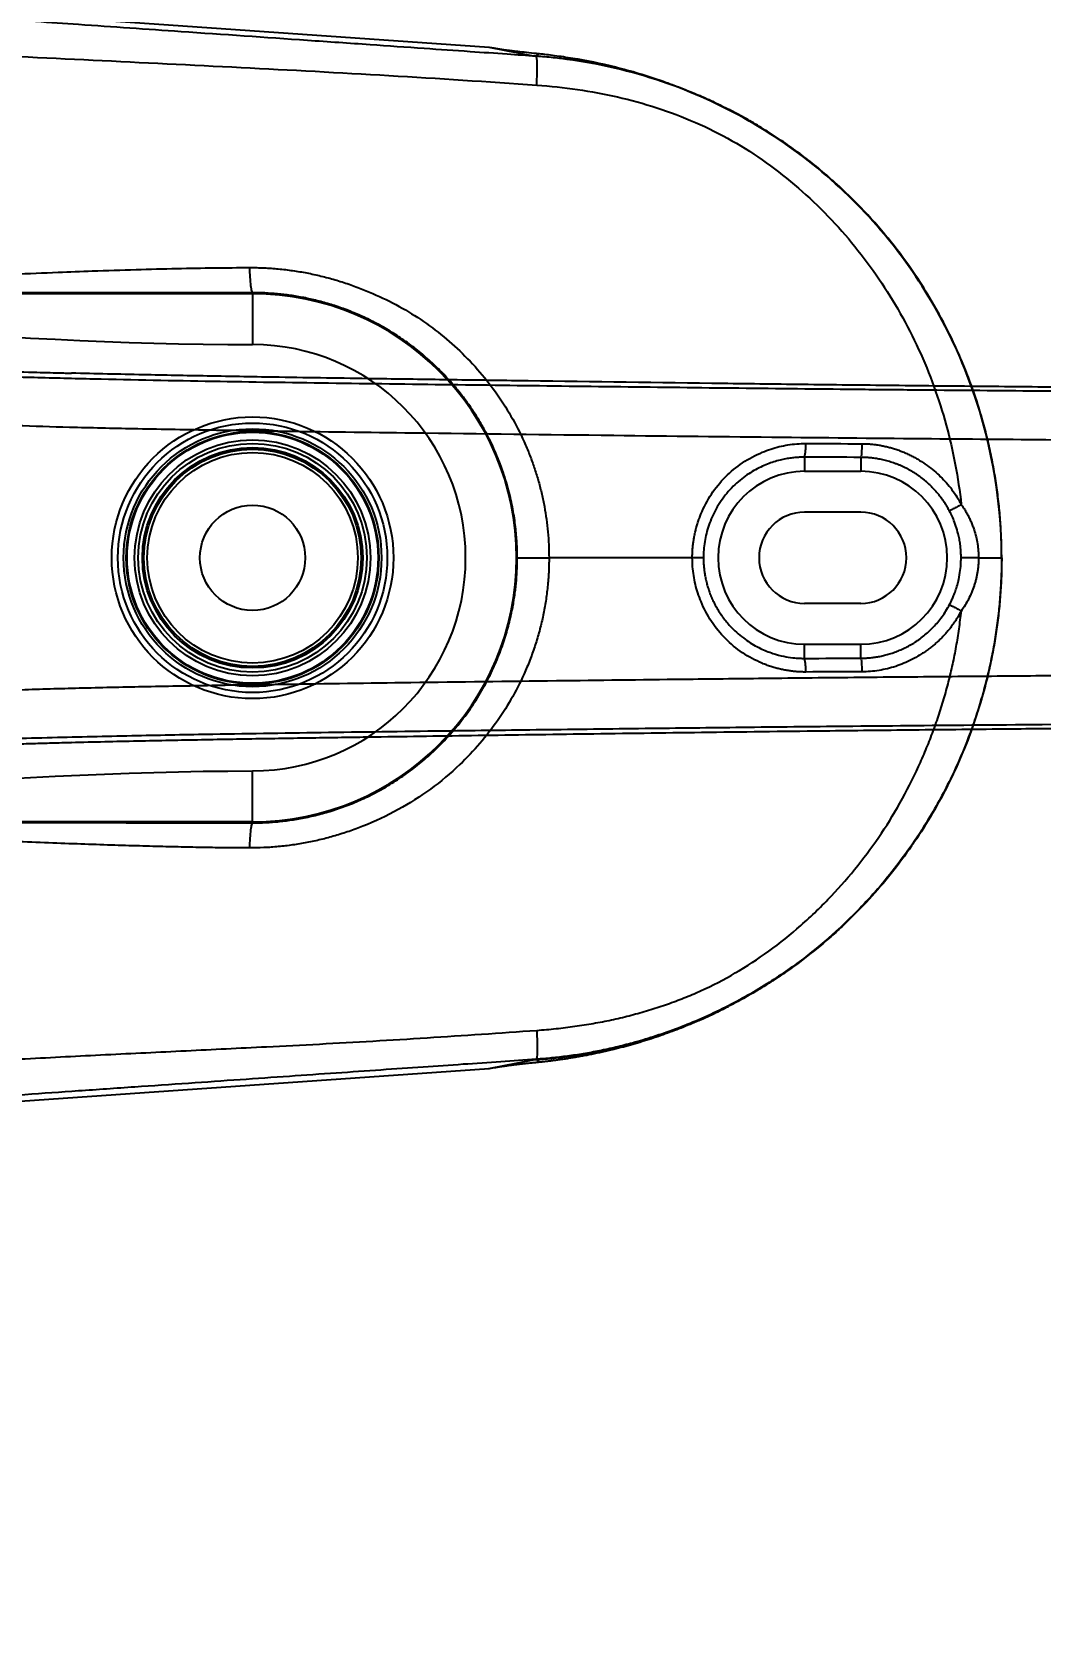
# Model space of a CAD drawing. Header units: millimetres. Extents: x 174875 to 182855, y -330615 to -324972.
# Drawn here: x 179431.4 to 179489.2, y -327064.9 to -326972.9 of the extents above; entities that cross this region are included whole.
import ezdxf

# ---------------------------------------------------------------- set-up
doc = ezdxf.new("R2010")
doc.units = ezdxf.units.MM
doc.header["$LTSCALE"] = 20
doc.linetypes.add('SLD-实线', pattern=[0])
doc.layers.get('0').update_dxf_attribs({"lineweight": 15})
doc.layers.add('Dim', color=4, linetype='Continuous', lineweight=9)
doc.layers.add('粗实线', color=7, linetype='SLD-实线', lineweight=25)
doc.styles.add('.标注TY', font='txt.shx', dxfattribs={"width": 0.7, "bigfont": 'gbcbig.shx'})
doc.dimstyles.new('.60号字体TY$0', dxfattribs={"dimtxt": 60, "dimasz": 30, "dimexe": 5, "dimexo": 0.5, "dimgap": 5, "dimtad": 1, "dimdsep": 46, "dimtxsty": '.标注TY', "dimblk": 'CLOSEDBLANK', "dimcen": 2.5, "dimclrd": 256, "dimclre": 256, "dimclrt": 256, "dimadec": 0, "dimazin": 0, "dimtfac": 1, "dimtmove": 0, "dimatfit": 3, "dimldrblk": 'CLOSEDBLANK', "dimfxl": 1, "dimlwd": -1, "dimlwe": -1, "dimarcsym": 0})

# ---------------------------------------------------------------- blocks, each defined once
blk = doc.blocks.new('20240306.112617')
at = {"layer": '粗实线', "flags": 128}
for points in [[(49.547, 25.248), (49.541, 25.23), (49.54, 25.229)], [(49.547, 4.105), (49.541, 4.123), (49.541, 4.124)]]:
    blk.add_lwpolyline(points, dxfattribs=at)
at = {"layer": '粗实线'}
for points, knots in [([(17.388, 27.321), (17.607, 27.272), (18.043, 27.176), (18.697, 27.043), (19.349, 26.92), (19.997, 26.806), (20.641, 26.7), (21.282, 26.602), (21.919, 26.512), (22.552, 26.428), (23.181, 26.351), (24.147, 26.24), (25.454, 26.108), (27.127, 25.966), (28.793, 25.844), (31.011, 25.694), (33.806, 25.529), (38.322, 25.306), (42.877, 25.139), (47.416, 25.01), (51.963, 24.896), (57.589, 24.786), (64.406, 24.685), (73.48, 24.571), (82.574, 24.457), (90.393, 24.371), (94.884, 24.326), (99.318, 24.285), (104.976, 24.239), (110.592, 24.181), (115.144, 24.114), (118.517, 24.05), (121.868, 23.972), (124.093, 23.904), (125.202, 23.87)], [0, 0, 0, 0, 0.006329, 0.012604, 0.018825, 0.024994, 0.03111, 0.037176, 0.043191, 0.049155, 0.055069, 0.060933, 0.076358, 0.091749, 0.107687, 0.122798, 0.153361, 0.184996, 0.24726, 0.278436, 0.30964, 0.372109, 0.432969, 0.497306, 0.622711, 0.685462, 0.715487, 0.748242, 0.809548, 0.874, 0.905777, 0.937369, 0.968776, 1, 1, 1, 1]), ([(33.917, 26.043), (34.051, 26.032), (34.318, 26.009), (34.726, 25.975), (35.139, 25.941), (35.686, 25.898), (36.411, 25.844), (37.314, 25.781), (38.266, 25.719), (39.547, 25.641), (41.179, 25.551), (43.185, 25.457), (45.245, 25.375), (46.917, 25.32), (48.116, 25.285), (48.726, 25.268), (49.183, 25.257), (49.426, 25.251), (49.547, 25.248)], [0, 0, 0, 0, 0.029711, 0.059412, 0.089102, 0.11878, 0.175826, 0.240528, 0.302849, 0.365653, 0.491296, 0.615061, 0.739648, 0.868107, 0.917686, 0.956188, 0.978097, 1, 1, 1, 1]), ([(16.301, 24.879), (16.516, 24.832), (16.985, 24.729), (17.75, 24.576), (18.634, 24.412), (19.639, 24.244), (20.764, 24.076), (22.011, 23.914), (23.645, 23.731), (25.485, 23.563), (27.706, 23.393), (29.683, 23.252), (31.969, 23.09), (34.587, 22.911), (38.096, 22.681), (41.294, 22.495), (44.136, 22.353), (46.583, 22.247), (49.638, 22.154), (53.298, 22.074), (57.275, 22.002), (62.627, 21.917), (70.395, 21.817), (80.031, 21.697), (89.911, 21.583), (98.462, 21.503), (105.942, 21.443), (112.366, 21.375), (117.739, 21.286), (122.068, 21.188), (124.605, 21.11), (125.7, 21.076)], [0, 0, 0, 0, 0.006113, 0.013319, 0.021617, 0.031004, 0.041477, 0.053034, 0.06567, 0.086761, 0.103794, 0.126693, 0.140952, 0.166286, 0.198118, 0.236418, 0.253027, 0.275115, 0.302671, 0.335682, 0.374131, 0.410368, 0.480786, 0.58522, 0.673506, 0.752043, 0.820865, 0.880047, 0.929627, 0.969609, 1, 1, 1, 1]), ([(124.501, 24.087), (123.967, 24.104), (122.764, 24.142), (120.76, 24.197), (118.152, 24.26), (115.343, 24.316), (111.447, 24.38), (106.996, 24.435), (101.6, 24.488), (96.372, 24.54), (91.209, 24.599), (84.13, 24.687), (77.384, 24.78), (70.919, 24.872), (67.302, 24.923), (64.159, 24.969), (61.68, 25.008), (59.405, 25.046), (56.81, 25.092), (53.516, 25.156), (50.92, 25.216), (49.547, 25.248)], [0, 0, 0, 0, 0.021585, 0.048564, 0.080943, 0.126878, 0.161953, 0.23815, 0.306343, 0.379342, 0.448434, 0.513614, 0.663043, 0.717877, 0.771073, 0.806891, 0.842704, 0.869434, 0.897153, 0.945589, 1, 1, 1, 1]), ([(125.7, 8.277), (125.001, 8.255), (123.588, 8.211), (121.443, 8.155), (119.25, 8.105), (117.01, 8.06), (114.722, 8.022), (112.386, 7.988), (110.002, 7.959), (107.57, 7.933), (105.09, 7.91), (102.562, 7.888), (99.984, 7.866), (97.358, 7.843), (94.681, 7.818), (91.954, 7.79), (88.583, 7.753), (83.709, 7.698), (76.98, 7.618), (69.365, 7.524), (62.775, 7.439), (57.651, 7.358), (53.736, 7.287), (50.1, 7.21), (46.788, 7.115), (43.805, 6.986), (40.537, 6.817), (36.901, 6.598), (32.814, 6.321), (29.563, 6.093), (27.128, 5.917), (25.494, 5.783), (23.884, 5.632), (22.328, 5.464), (20.775, 5.267), (19.426, 5.068), (18.245, 4.866), (17.268, 4.682), (16.623, 4.544), (16.301, 4.475)], [0, 0, 0, 0, 0.019393, 0.039217, 0.059471, 0.080157, 0.101272, 0.122819, 0.144795, 0.167201, 0.190039, 0.213312, 0.237024, 0.261178, 0.285773, 0.310809, 0.336285, 0.378511, 0.444721, 0.520603, 0.586302, 0.62382, 0.659536, 0.692333, 0.722199, 0.749129, 0.773113, 0.81074, 0.847845, 0.88438, 0.899623, 0.914647, 0.929331, 0.944019, 0.957733, 0.972468, 0.98169, 0.990868, 1, 1, 1, 1]), ([(125.202, 5.484), (124.48, 5.461), (123.032, 5.416), (120.851, 5.358), (118.658, 5.308), (116.45, 5.264), (114.23, 5.226), (111.996, 5.194), (107.778, 5.141), (101.884, 5.09), (94.733, 5.028), (88.466, 4.962), (82.652, 4.895), (76.975, 4.826), (70.811, 4.749), (64.406, 4.668), (58.409, 4.579), (53.228, 4.482), (48.681, 4.378), (44.796, 4.271), (41.672, 4.167), (39.406, 4.082), (36.781, 3.971), (33.806, 3.825), (30.85, 3.649), (28.305, 3.477), (26.088, 3.305), (24.159, 3.118), (22.546, 2.927), (21.276, 2.754), (19.991, 2.55), (18.69, 2.315), (17.824, 2.127), (17.388, 2.033)], [0, 0, 0, 0, 0.020329, 0.040773, 0.061333, 0.082009, 0.102801, 0.12371, 0.144734, 0.221172, 0.288964, 0.344939, 0.396233, 0.451006, 0.502695, 0.56703, 0.627891, 0.66779, 0.709395, 0.752739, 0.774455, 0.795211, 0.815008, 0.846641, 0.877205, 0.896768, 0.917372, 0.939069, 0.950843, 0.96282, 0.975002, 0.987393, 1, 1, 1, 1]), ([(49.547, 4.105), (50.183, 4.121), (51.445, 4.151), (53.323, 4.192), (55.171, 4.229), (56.99, 4.264), (58.779, 4.296), (60.539, 4.326), (62.269, 4.355), (63.97, 4.381), (65.642, 4.406), (68.721, 4.451), (73.328, 4.516), (79.584, 4.604), (86.18, 4.692), (92.392, 4.769), (98.265, 4.833), (102.538, 4.874), (105.996, 4.909), (108.664, 4.939), (111.868, 4.98), (115.605, 5.04), (119.876, 5.128), (122.9, 5.219), (124.501, 5.267)], [0, 0, 0, 0, 0.025196, 0.050001, 0.074419, 0.098451, 0.122098, 0.145363, 0.168246, 0.19075, 0.212875, 0.234622, 0.313053, 0.396184, 0.484079, 0.576782, 0.645194, 0.720052, 0.748695, 0.784553, 0.827622, 0.877894, 0.935357, 1, 1, 1, 1]), ([(33.917, 3.31), (34.051, 3.322), (34.319, 3.345), (34.727, 3.379), (35.141, 3.412), (35.704, 3.456), (36.427, 3.51), (37.327, 3.573), (38.259, 3.634), (39.539, 3.712), (41.176, 3.802), (43.19, 3.897), (44.901, 3.965), (46.293, 4.013), (47.359, 4.046), (48.446, 4.078), (49.178, 4.096), (49.547, 4.105)], [0, 0, 0, 0, 0.029855, 0.059649, 0.089397, 0.119111, 0.179259, 0.240222, 0.302228, 0.365179, 0.490883, 0.615324, 0.740761, 0.803886, 0.868074, 0.933416, 1, 1, 1, 1])]:
    blk.add_open_spline(points, degree=3, knots=knots, dxfattribs=at)
blk = doc.blocks.new('20250328.085552')
at = {"layer": '粗实线'}
for p, q in [((27.51, 68.2), (96.166, 63.401)), ((96.137, 63.403), (98.673, 62.914)), ((98.673, 62.914), (98.874, 62.9)), ((98.874, 62.9), (98.853, 62.881)), ((98.874, 62.9), (99.018, 63.034)), ((82.609, 49.339), (82.609, 49.279)), ((114.229, 39.921), (114.229, 39.113)), ((117.445, 39.911), (117.445, 39.113)), ((114.229, 39.113), (117.445, 39.113)), ((117.445, 36.773), (114.229, 36.773)), ((125.515, 34.16), (125.507, 34.16)), ((117.445, 31.547), (114.229, 31.547)), ((114.229, 28.399), (114.229, 29.207)), ((114.229, 29.207), (117.445, 29.207)), ((117.445, 28.409), (117.445, 29.207)), ((82.609, 18.981), (82.609, 19.041)), ((27.51, 0.12), (96.166, 4.919)), ((96.137, 4.917), (98.673, 5.406)), ((98.673, 5.406), (98.874, 5.42)), ((98.874, 5.42), (98.853, 5.439)), ((98.874, 5.42), (99.018, 5.286))]:
    blk.add_line(p, q, dxfattribs=at)
at = {"layer": '粗实线', "flags": 128}
blk.add_lwpolyline([(108.432, 34.16), (108.416, 34.16), (108.378, 34.16), (108.318, 34.16), (108.24, 34.16), (108.145, 34.16), (108.036, 34.16), (107.918, 34.16), (107.793, 34.16)], dxfattribs=at)
at = {"layer": '粗实线'}
for radius in [8.066, 7.716, 7.384, 7.231, 7.186, 6.756, 6.545, 6.312, 6.222, 6.029, 3.015]:
    blk.add_circle((82.609, 34.16), radius, dxfattribs=at)
for centre, radius, start, end in [((82.609, 34.16), 15.119, 270, 90), ((82.609, 34.16), 12.205, 270, 90), ((111.602, 40.509), 2.692, 347.38407, 4.09616), ((114.229, 34.16), 4.953, 90, 270), ((117.445, 34.16), 4.953, 270, 90), ((114.229, 34.16), 2.613, 90, 270), ((117.445, 34.16), 2.613, 270, 90), ((111.602, 27.811), 2.692, 355.90384, 12.61593)]:
    blk.add_arc(centre, radius, start, end, dxfattribs=at)
for points, knots in [([(98.853, 62.88), (98.302, 62.918), (97.039, 63.005), (94.902, 63.153), (92.282, 63.334), (89.178, 63.549), (84.535, 63.87), (78.968, 64.256), (72.96, 64.673), (66.632, 65.113), (60.54, 65.536), (55.353, 65.895), (52.112, 66.119), (49.462, 66.303), (47.545, 66.435), (46.416, 66.513)], [0, 0, 0, 0, 0.031551, 0.072321, 0.12231, 0.181519, 0.249949, 0.387977, 0.49992, 0.593568, 0.749936, 0.848343, 0.89029, 0.935366, 1, 1, 1, 1]), ([(64.993, 63.079), (70.645, 62.793), (76.298, 62.531), (87.598, 61.952), (93.245, 61.633), (98.887, 61.227)], [0, 0, 0, 0, 0.5, 0.5, 1, 1, 1, 1]), ([(96.196, 63.399), (96.345, 63.373), (96.493, 63.347), (96.717, 63.31), (96.792, 63.298), (96.906, 63.28), (96.944, 63.274), (97.031, 63.261), (97.079, 63.254), (97.337, 63.22), (97.604, 63.189), (98.241, 63.118), (98.613, 63.078), (99.018, 63.034)], [0, 0, 0, 0, 0.25, 0.25, 0.375, 0.375, 0.4375, 0.4375, 0.5, 0.5, 0.75, 0.75, 1, 1, 1, 1]), ([(125.507, 34.16), (125.504, 37.616), (124.86, 41.153), (122.384, 47.678), (120.519, 50.775), (116.953, 54.758), (115.619, 55.997), (112.731, 58.2), (111.19, 59.16), (107.91, 60.79), (106.158, 61.46), (102.581, 62.435), (100.738, 62.751), (98.853, 62.881)], [0, 0, 0, 0, 0.25, 0.25, 0.5, 0.5, 0.625, 0.625, 0.75, 0.75, 0.875, 0.875, 1, 1, 1, 1]), ([(98.887, 61.227), (98.906, 61.685), (98.915, 62.119), (98.902, 62.714), (98.881, 62.864), (98.853, 62.88)], [0, 0, 0, 0, 0.5, 0.5, 1, 1, 1, 1]), ([(98.874, 62.9), (99.033, 62.889), (99.351, 62.865), (99.829, 62.82), (100.306, 62.767), (100.782, 62.705), (101.258, 62.636), (101.734, 62.559), (102.209, 62.473), (102.683, 62.379), (103.156, 62.277), (103.627, 62.167), (104.215, 62.019), (104.92, 61.824), (105.742, 61.57), (106.567, 61.287), (107.395, 60.973), (108.224, 60.631), (108.771, 60.38), (109.046, 60.253)], [0, 0, 0, 0, 0.045234, 0.090508, 0.135827, 0.181195, 0.226616, 0.272093, 0.31763, 0.363232, 0.408901, 0.454642, 0.500459, 0.580594, 0.661955, 0.744558, 0.828423, 0.913564, 1, 1, 1, 1]), ([(99.018, 63.034), (99.154, 63.019), (99.294, 63.004), (99.589, 62.969), (99.744, 62.95), (100.228, 62.886), (100.578, 62.835), (101.695, 62.651), (102.527, 62.486), (104.273, 62.049), (105.188, 61.777), (106.355, 61.367), (106.59, 61.282), (107.068, 61.101), (107.311, 61.006), (108.046, 60.706), (108.546, 60.488), (109.046, 60.253)], [0, 0, 0, 0, 0.0625, 0.0625, 0.125, 0.125, 0.25, 0.25, 0.5, 0.5, 0.75, 0.75, 0.8125, 0.8125, 0.875, 0.875, 1, 1, 1, 1]), ([(98.887, 61.227), (100.45, 61.114), (101.986, 60.897), (104.259, 60.378), (105.014, 60.171), (106.509, 59.686), (107.248, 59.408), (108.689, 58.782), (109.39, 58.433), (110.744, 57.66), (111.399, 57.238), (113.298, 55.877), (114.484, 54.844), (116.104, 53.168), (116.616, 52.59), (117.589, 51.391), (118.972, 49.527), (120.113, 47.497), (121.402, 44.696), (121.928, 43.252), (122.743, 40.273), (123.032, 38.744), (123.198, 37.21)], [0, 0, 0, 0, 0.125, 0.125, 0.1875, 0.1875, 0.25, 0.25, 0.3125, 0.3125, 0.375, 0.375, 0.5, 0.5, 0.5625, 0.5625, 0.625, 0.75, 0.75, 0.875, 0.875, 1, 1, 1, 1]), ([(125.515, 34.16), (125.514, 34.329), (125.512, 34.669), (125.498, 35.18), (125.475, 35.695), (125.443, 36.212), (125.401, 36.732), (125.349, 37.255), (125.288, 37.781), (125.216, 38.308), (125.134, 38.838), (125.042, 39.37), (124.939, 39.903), (124.826, 40.437), (124.701, 40.973), (124.566, 41.51), (124.307, 42.461), (123.869, 43.839), (123.166, 45.638), (122.306, 47.462), (121.357, 49.151), (120.262, 50.833), (119.001, 52.509), (117.642, 54.043), (116.406, 55.259), (115.393, 56.163), (114.436, 56.943), (113.49, 57.65), (112.56, 58.288), (111.651, 58.861), (110.77, 59.375), (110.182, 59.683), (109.897, 59.833)], [0, 0, 0, 0, 0.015862, 0.031836, 0.047922, 0.064122, 0.080435, 0.096864, 0.11341, 0.130072, 0.146853, 0.163752, 0.180771, 0.197911, 0.215172, 0.232555, 0.250062, 0.308113, 0.369044, 0.432877, 0.499629, 0.553503, 0.624683, 0.700142, 0.749562, 0.790622, 0.829916, 0.867447, 0.903216, 0.937229, 0.969488, 1, 1, 1, 1]), ([(46.447, 49.863), (46.952, 49.864), (48.01, 49.868), (49.668, 49.883), (51.468, 49.907), (53.411, 49.938), (56.375, 49.995), (60.069, 50.081), (63.639, 50.195), (66.514, 50.311), (68.857, 50.406), (71.281, 50.505), (73.614, 50.593), (75.881, 50.668), (78.217, 50.728), (80.382, 50.768), (81.767, 50.775), (82.431, 50.779)], [0, 0, 0, 0, 0.042079, 0.088113, 0.138101, 0.192045, 0.249946, 0.385057, 0.49995, 0.547606, 0.624933, 0.695426, 0.749853, 0.819604, 0.884542, 0.944673, 1, 1, 1, 1]), ([(82.431, 50.779), (82.569, 50.778), (82.845, 50.777), (83.259, 50.763), (83.671, 50.739), (84.083, 50.706), (84.493, 50.662), (84.902, 50.609), (85.31, 50.546), (85.717, 50.473), (86.122, 50.39), (86.527, 50.297), (86.93, 50.195), (87.333, 50.082), (87.734, 49.96), (88.134, 49.827), (88.533, 49.685), (89.832, 49.187), (91.942, 48.126), (94.125, 46.412), (95.641, 44.816), (96.658, 43.509), (97.535, 42.109), (98.134, 40.897), (98.531, 39.927), (98.78, 39.229), (98.997, 38.524), (99.179, 37.812), (99.329, 37.094), (99.445, 36.369), (99.528, 35.638), (99.58, 34.901), (99.586, 34.408), (99.589, 34.16)], [0, 0, 0, 0, 0.015671, 0.031298, 0.046891, 0.062459, 0.078013, 0.093563, 0.109117, 0.124686, 0.14028, 0.155908, 0.17158, 0.187306, 0.203095, 0.218957, 0.234902, 0.250938, 0.376149, 0.499967, 0.562965, 0.625197, 0.687279, 0.749827, 0.777979, 0.805912, 0.833681, 0.861343, 0.888952, 0.916566, 0.944242, 0.972035, 1, 1, 1, 1]), ([(82.431, 50.779), (82.437, 50.589), (82.445, 50.398), (82.468, 50.044), (82.482, 49.882), (82.515, 49.616), (82.533, 49.513), (82.571, 49.376), (82.591, 49.342), (82.609, 49.339)], [0, 0, 0, 0, 0.25, 0.25, 0.5, 0.5, 0.75, 0.75, 1, 1, 1, 1]), ([(82.609, 49.339), (82.234, 49.338), (81.466, 49.337), (80.286, 49.335), (79.052, 49.334), (77.763, 49.332), (76.42, 49.331), (75.022, 49.329), (73.069, 49.327), (70.577, 49.325), (67.565, 49.322), (65.205, 49.321), (63.439, 49.319), (62.208, 49.318), (60.794, 49.317), (59.199, 49.315), (57.422, 49.313), (55.302, 49.311), (52.981, 49.308), (50.604, 49.305), (48.475, 49.302), (47.139, 49.3), (46.512, 49.299)], [0, 0, 0, 0, 0.031229, 0.063952, 0.098171, 0.133888, 0.171103, 0.209817, 0.250031, 0.33337, 0.416749, 0.500169, 0.529238, 0.563344, 0.602487, 0.646668, 0.695888, 0.750146, 0.822913, 0.88881, 0.947839, 1, 1, 1, 1]), ([(97.772, 34.16), (97.771, 34.284), (97.77, 34.543), (97.754, 34.944), (97.726, 35.372), (97.683, 35.828), (97.623, 36.31), (97.542, 36.818), (97.438, 37.35), (97.309, 37.905), (97.151, 38.483), (96.961, 39.08), (96.736, 39.696), (96.473, 40.327), (96.17, 40.97), (95.824, 41.624), (95.43, 42.284), (94.988, 42.946), (94.494, 43.607), (93.946, 44.26), (93.322, 44.924), (92.627, 45.577), (91.872, 46.199), (91.097, 46.758), (90.309, 47.255), (89.511, 47.692), (88.71, 48.072), (87.909, 48.396), (87.113, 48.667), (86.325, 48.888), (85.549, 49.062), (84.788, 49.191), (84.044, 49.279), (83.319, 49.331), (82.843, 49.336), (82.609, 49.339)], [0, 0, 0, 0, 0.015623, 0.032427, 0.050415, 0.069587, 0.089945, 0.11149, 0.134222, 0.158142, 0.183252, 0.209551, 0.23704, 0.26572, 0.295591, 0.326655, 0.35891, 0.392359, 0.427001, 0.462837, 0.499867, 0.541896, 0.582936, 0.62299, 0.662064, 0.70016, 0.737284, 0.77344, 0.808635, 0.842874, 0.876164, 0.908513, 0.939929, 0.970422, 1, 1, 1, 1]), ([(82.609, 49.279), (82.609, 49.273), (82.609, 49.192), (82.609, 48.894), (82.609, 48.677), (82.609, 48.139), (82.609, 47.818), (82.609, 47.12), (82.609, 46.743), (82.609, 46.365)], [0, 0, 0, 0, 0.25, 0.25, 0.5, 0.5, 0.75, 0.75, 1, 1, 1, 1]), ([(107.794, 34.16), (107.795, 34.246), (107.796, 34.417), (107.812, 34.673), (107.837, 34.927), (107.872, 35.18), (107.917, 35.431), (107.971, 35.681), (108.036, 35.929), (108.111, 36.176), (108.196, 36.421), (108.414, 36.983), (108.853, 37.823), (109.663, 38.819), (110.65, 39.637), (111.56, 40.121), (112.282, 40.39), (112.775, 40.531), (113.274, 40.631), (113.779, 40.692), (114.118, 40.699), (114.288, 40.702)], [0, 0, 0, 0, 0.0250106, 0.0499173, 0.0747596, 0.0995769, 0.1244091, 0.1492956, 0.174276, 0.1993889, 0.2246727, 0.2501647, 0.3757643, 0.5002445, 0.6247773, 0.7502638, 0.801031, 0.8510728, 0.9007009, 0.9502357, 1, 1, 1, 1]), ([(117.5, 40.691), (117.501, 40.521), (117.496, 40.31), (117.475, 40), (117.459, 39.919), (117.445, 39.911)], [0, 0, 0, 0, 0.5, 0.5, 1, 1, 1, 1]), ([(117.501, 40.692), (117.584, 40.691), (117.75, 40.689), (117.998, 40.673), (118.244, 40.648), (118.488, 40.614), (118.73, 40.569), (118.97, 40.515), (119.208, 40.452), (119.444, 40.378), (119.678, 40.295), (119.91, 40.203), (120.14, 40.1), (120.368, 39.988), (120.594, 39.867), (120.891, 39.693), (121.248, 39.457), (121.649, 39.146), (122.021, 38.81), (122.362, 38.448), (122.673, 38.061), (122.956, 37.649), (123.117, 37.357), (123.198, 37.21)], [0, 0, 0, 0, 0.035732, 0.071225, 0.106533, 0.141714, 0.176823, 0.211919, 0.247059, 0.282301, 0.3177, 0.353313, 0.389196, 0.425402, 0.461984, 0.498993, 0.572551, 0.644729, 0.715944, 0.786634, 0.857244, 0.92822, 1, 1, 1, 1]), ([(114.229, 39.921), (114.152, 39.921), (113.988, 39.919), (113.73, 39.903), (113.446, 39.874), (113.139, 39.825), (112.809, 39.753), (112.458, 39.655), (112.089, 39.525), (111.707, 39.359), (111.314, 39.152), (110.916, 38.902), (110.519, 38.602), (110.129, 38.251), (109.764, 37.853), (109.436, 37.421), (109.157, 36.97), (108.925, 36.506), (108.739, 36.034), (108.598, 35.56), (108.502, 35.088), (108.443, 34.622), (108.436, 34.312), (108.432, 34.16)], [0, 0, 0, 0, 0.025554, 0.054025, 0.085416, 0.119729, 0.156967, 0.197134, 0.240233, 0.286268, 0.33524, 0.387156, 0.442017, 0.499829, 0.560996, 0.620748, 0.679089, 0.736028, 0.791572, 0.84573, 0.898513, 0.949932, 1, 1, 1, 1]), ([(122.531, 36.834), (122.495, 36.9), (122.423, 37.032), (122.307, 37.224), (122.186, 37.408), (122.059, 37.586), (121.927, 37.756), (121.791, 37.92), (121.651, 38.076), (121.507, 38.225), (121.36, 38.366), (121.211, 38.501), (121.059, 38.628), (120.905, 38.748), (120.749, 38.862), (120.592, 38.968), (120.434, 39.068), (120.275, 39.162), (120.116, 39.249), (119.957, 39.329), (119.798, 39.404), (119.639, 39.472), (119.481, 39.535), (119.324, 39.592), (119.168, 39.644), (119.014, 39.69), (118.861, 39.731), (118.709, 39.768), (118.56, 39.8), (118.412, 39.827), (118.267, 39.851), (118.124, 39.87), (117.983, 39.885), (117.845, 39.897), (117.709, 39.905), (117.576, 39.91), (117.489, 39.911), (117.445, 39.911)], [0, 0, 0, 0, 0.036287, 0.072119, 0.107493, 0.142412, 0.176876, 0.210883, 0.244436, 0.277533, 0.310175, 0.342363, 0.374096, 0.405375, 0.4362, 0.466571, 0.496489, 0.525953, 0.554964, 0.583522, 0.611628, 0.639281, 0.666482, 0.693232, 0.71953, 0.745376, 0.770772, 0.795717, 0.820212, 0.844256, 0.867851, 0.890997, 0.913694, 0.935942, 0.957742, 0.979095, 1, 1, 1, 1]), ([(123.202, 37.203), (123.127, 37.164), (123.045, 37.12), (122.882, 37.034), (122.803, 36.991), (122.67, 36.919), (122.616, 36.89), (122.547, 36.852), (122.53, 36.842), (122.528, 36.839)], [0, 0, 0, 0, 0.25, 0.25, 0.5, 0.5, 0.75, 0.75, 1, 1, 1, 1]), ([(123.187, 34.163), (123.186, 34.238), (123.185, 34.398), (123.169, 34.65), (123.139, 34.926), (123.092, 35.226), (123.015, 35.58), (122.921, 35.908), (122.803, 36.242), (122.684, 36.53), (122.58, 36.737), (122.531, 36.833)], [0, 0, 0, 0, 0.0817206, 0.1725577, 0.2725254, 0.3816354, 0.4998976, 0.6638475, 0.7498293, 0.8832422, 1, 1, 1, 1]), ([(123.198, 37.21), (123.242, 37.148), (123.328, 37.024), (123.448, 36.831), (123.562, 36.632), (123.668, 36.425), (123.765, 36.213), (123.853, 35.993), (123.952, 35.713), (124.051, 35.372), (124.132, 34.97), (124.183, 34.566), (124.189, 34.297), (124.192, 34.163)], [0, 0, 0, 0, 0.069097, 0.138909, 0.209417, 0.280623, 0.352542, 0.425203, 0.498646, 0.626483, 0.752362, 0.876703, 1, 1, 1, 1]), ([(99.589, 34.16), (99.588, 34.021), (99.586, 33.742), (99.57, 33.326), (99.544, 32.912), (99.507, 32.499), (99.46, 32.088), (99.402, 31.68), (99.333, 31.273), (99.255, 30.868), (99.165, 30.466), (99.065, 30.065), (98.955, 29.667), (98.834, 29.27), (98.703, 28.876), (98.561, 28.483), (98.408, 28.093), (98.086, 27.326), (97.536, 26.212), (96.66, 24.812), (95.642, 23.505), (94.376, 22.173), (92.827, 20.872), (90.961, 19.689), (89.364, 18.943), (88.138, 18.489), (87.336, 18.233), (86.53, 18.018), (85.719, 17.842), (84.904, 17.706), (84.084, 17.61), (83.259, 17.551), (82.707, 17.544), (82.431, 17.541)], [0, 0, 0, 0, 0.015741, 0.031421, 0.047051, 0.062639, 0.078196, 0.093732, 0.109257, 0.124781, 0.140313, 0.155865, 0.171446, 0.187066, 0.202734, 0.218462, 0.234258, 0.250131, 0.312591, 0.374635, 0.436879, 0.499937, 0.582542, 0.665121, 0.749133, 0.781084, 0.812712, 0.844092, 0.875301, 0.906418, 0.937522, 0.96869, 1, 1, 1, 1]), ([(82.609, 18.981), (82.734, 18.982), (82.987, 18.983), (83.369, 18.997), (83.757, 19.021), (84.151, 19.056), (84.551, 19.101), (84.956, 19.159), (85.366, 19.228), (85.78, 19.31), (86.198, 19.406), (86.62, 19.514), (87.045, 19.637), (87.472, 19.775), (87.902, 19.927), (88.332, 20.095), (88.764, 20.278), (89.195, 20.478), (89.626, 20.694), (90.056, 20.927), (90.483, 21.177), (90.908, 21.445), (91.328, 21.73), (91.745, 22.034), (92.156, 22.355), (92.56, 22.695), (92.958, 23.053), (93.546, 23.623), (94.272, 24.422), (95.066, 25.467), (95.731, 26.515), (96.278, 27.55), (96.718, 28.557), (97.062, 29.526), (97.323, 30.448), (97.512, 31.314), (97.642, 32.119), (97.722, 32.86), (97.765, 33.533), (97.77, 33.959), (97.772, 34.16)], [0, 0, 0, 0, 0.015813, 0.031889, 0.048231, 0.06484, 0.081718, 0.098866, 0.116285, 0.133976, 0.151942, 0.170182, 0.188699, 0.207493, 0.226565, 0.245916, 0.265547, 0.28546, 0.305653, 0.32613, 0.346889, 0.367933, 0.389261, 0.410874, 0.432773, 0.454959, 0.477431, 0.500191, 0.558273, 0.61336, 0.665455, 0.71456, 0.760675, 0.803804, 0.843949, 0.88111, 0.915293, 0.946499, 0.974733, 1, 1, 1, 1]), ([(97.772, 34.16), (97.776, 34.16), (97.819, 34.16), (97.997, 34.16), (98.133, 34.16), (98.479, 34.16), (98.689, 34.16), (99.134, 34.16), (99.367, 34.16), (99.589, 34.16)], [0, 0, 0, 0, 0.25, 0.25, 0.5, 0.5, 0.75, 0.75, 1, 1, 1, 1]), ([(125.507, 34.16), (125.506, 33.984), (125.504, 33.632), (125.488, 33.103), (125.463, 32.571), (125.429, 32.037), (125.384, 31.501), (125.329, 30.963), (125.263, 30.423), (125.187, 29.882), (125.1, 29.34), (125.003, 28.797), (124.895, 28.253), (124.775, 27.709), (124.645, 27.164), (124.503, 26.619), (124.35, 26.074), (124.186, 25.53), (124.01, 24.987), (123.822, 24.444), (123.406, 23.314), (122.635, 21.517), (121.493, 19.408), (120.009, 17.134), (118.278, 14.952), (116.201, 12.863), (114.154, 11.16), (112, 9.664), (109.967, 8.523), (108.199, 7.703), (106.868, 7.167), (105.6, 6.727), (104.458, 6.389), (103.427, 6.127), (102.488, 5.922), (101.56, 5.752), (100.645, 5.616), (99.744, 5.509), (99.148, 5.462), (98.853, 5.439)], [0, 0, 0, 0, 0.01213, 0.024326, 0.036587, 0.048913, 0.061306, 0.073766, 0.086293, 0.098888, 0.111551, 0.124283, 0.137085, 0.149956, 0.162897, 0.175908, 0.188991, 0.202145, 0.21537, 0.228668, 0.242038, 0.299158, 0.364743, 0.409341, 0.489185, 0.559384, 0.615433, 0.675284, 0.742279, 0.777745, 0.810993, 0.842031, 0.870871, 0.893475, 0.915635, 0.937359, 0.958655, 0.979532, 1, 1, 1, 1]), ([(114.288, 27.618), (114.203, 27.618), (114.033, 27.62), (113.78, 27.635), (113.527, 27.659), (113.276, 27.694), (113.027, 27.739), (112.778, 27.794), (112.531, 27.86), (112.286, 27.936), (112.041, 28.021), (111.483, 28.242), (110.65, 28.685), (109.664, 29.501), (108.854, 30.496), (108.376, 31.412), (108.108, 32.139), (107.967, 32.636), (107.867, 33.139), (107.805, 33.648), (107.797, 33.989), (107.794, 34.16)], [0, 0, 0, 0, 0.024878, 0.049675, 0.07443, 0.099184, 0.123977, 0.148851, 0.173845, 0.198997, 0.224348, 0.249934, 0.375456, 0.499786, 0.623948, 0.749612, 0.800491, 0.850658, 0.90042, 0.950094, 1, 1, 1, 1]), ([(108.432, 34.16), (108.433, 34.08), (108.435, 33.918), (108.452, 33.672), (108.478, 33.422), (108.517, 33.167), (108.569, 32.908), (108.633, 32.646), (108.712, 32.382), (108.806, 32.116), (108.915, 31.85), (109.039, 31.584), (109.18, 31.32), (109.338, 31.058), (109.513, 30.8), (109.705, 30.548), (109.914, 30.302), (110.299, 29.9), (110.877, 29.421), (111.653, 28.971), (112.369, 28.683), (112.995, 28.517), (113.512, 28.435), (113.911, 28.402), (114.137, 28.4), (114.229, 28.399)], [0, 0, 0, 0, 0.026291, 0.053236, 0.08084, 0.109103, 0.138029, 0.167618, 0.197874, 0.228797, 0.260388, 0.29265, 0.325582, 0.359186, 0.393462, 0.428412, 0.464035, 0.500332, 0.61271, 0.711392, 0.796398, 0.867748, 0.925456, 0.969536, 1, 1, 1, 1]), ([(125.515, 34.16), (125.514, 33.983), (125.512, 33.628), (125.496, 33.097), (125.472, 32.567), (125.438, 32.038), (125.394, 31.51), (125.341, 30.983), (125.277, 30.456), (125.205, 29.931), (125.122, 29.407), (125.03, 28.885), (124.928, 28.363), (124.816, 27.843), (124.695, 27.324), (124.564, 26.807), (124.124, 25.194), (123.179, 22.539), (121.361, 19.046), (119.104, 15.841), (117.096, 13.69), (115.642, 12.375), (114.886, 11.736), (114.111, 11.127), (113.318, 10.547), (112.506, 9.996), (111.677, 9.475), (110.831, 8.979), (110.252, 8.673), (109.962, 8.52)], [0, 0, 0, 0, 0.016656, 0.033292, 0.049913, 0.066524, 0.083131, 0.099738, 0.116352, 0.132978, 0.149621, 0.166287, 0.18298, 0.199707, 0.216471, 0.23328, 0.250137, 0.37448, 0.499623, 0.624958, 0.749485, 0.781307, 0.81291, 0.844329, 0.875603, 0.906768, 0.937864, 0.968928, 1, 1, 1, 1]), ([(122.531, 31.487), (122.559, 31.541), (122.621, 31.663), (122.717, 31.872), (122.822, 32.13), (122.929, 32.438), (123.041, 32.837), (123.128, 33.288), (123.179, 33.75), (123.185, 34.033), (123.187, 34.163)], [0, 0, 0, 0, 0.065454, 0.148182, 0.248197, 0.365504, 0.500098, 0.6942, 0.860818, 1, 1, 1, 1]), ([(124.194, 34.159), (124.106, 34.159), (123.997, 34.159), (123.761, 34.159), (123.635, 34.159), (123.419, 34.159), (123.33, 34.159), (123.217, 34.159), (123.191, 34.16), (123.187, 34.16)], [0, 0, 0, 0, 0.25, 0.25, 0.5, 0.5, 0.75, 0.75, 1, 1, 1, 1]), ([(124.192, 34.157), (124.191, 34.09), (124.19, 33.956), (124.177, 33.755), (124.157, 33.554), (124.128, 33.352), (124.092, 33.151), (124.047, 32.951), (123.994, 32.75), (123.912, 32.485), (123.792, 32.162), (123.62, 31.791), (123.424, 31.439), (123.273, 31.219), (123.198, 31.11)], [0, 0, 0, 0, 0.0615527, 0.1233036, 0.1853191, 0.2476632, 0.3103957, 0.3735721, 0.4372423, 0.5014493, 0.6294174, 0.7550912, 0.8786162, 1, 1, 1, 1]), ([(124.192, 34.163), (124.385, 34.163), (124.569, 34.164), (124.899, 34.164), (125.042, 34.164), (125.382, 34.164), (125.5, 34.164), (125.507, 34.164)], [0, 0, 0, 0, 0.25, 0.25, 0.5, 0.5, 1, 1, 1, 1]), ([(117.445, 28.409), (117.526, 28.41), (117.69, 28.413), (117.941, 28.43), (118.201, 28.459), (118.469, 28.501), (118.744, 28.558), (119.024, 28.631), (119.31, 28.721), (119.6, 28.83), (119.893, 28.958), (120.186, 29.106), (120.479, 29.276), (120.769, 29.469), (121.054, 29.685), (121.333, 29.924), (121.602, 30.188), (121.86, 30.476), (122.103, 30.789), (122.331, 31.126), (122.464, 31.365), (122.531, 31.487)], [0, 0, 0, 0, 0.038859, 0.079236, 0.121135, 0.164557, 0.209506, 0.255983, 0.30399, 0.353529, 0.404601, 0.457209, 0.511354, 0.567036, 0.624259, 0.683022, 0.743328, 0.805177, 0.868572, 0.933512, 1, 1, 1, 1]), ([(122.528, 31.481), (122.53, 31.479), (122.547, 31.469), (122.617, 31.43), (122.67, 31.401), (122.803, 31.329), (122.883, 31.286), (123.045, 31.2), (123.127, 31.156), (123.202, 31.117)], [0, 0, 0, 0, 0.25, 0.25, 0.5, 0.5, 0.75, 0.75, 1, 1, 1, 1]), ([(98.886, 7.097), (99.071, 7.111), (99.439, 7.14), (99.987, 7.193), (100.53, 7.255), (101.067, 7.326), (101.599, 7.405), (102.125, 7.493), (102.646, 7.59), (103.161, 7.696), (103.671, 7.81), (104.175, 7.933), (104.673, 8.066), (105.166, 8.207), (105.654, 8.357), (106.136, 8.516), (106.612, 8.683), (107.083, 8.86), (107.549, 9.046), (108.544, 9.468), (110.047, 10.218), (111.981, 11.447), (113.837, 12.902), (115.554, 14.531), (117.117, 16.286), (118.498, 18.135), (119.72, 20.104), (120.582, 21.798), (121.172, 23.148), (121.554, 24.113), (121.899, 25.087), (122.208, 26.07), (122.481, 27.062), (122.718, 28.062), (122.917, 29.07), (123.083, 30.086), (123.163, 30.768), (123.203, 31.11)], [0, 0, 0, 0, 0.014798, 0.029464, 0.044003, 0.05842, 0.072722, 0.086912, 0.100998, 0.114984, 0.128877, 0.142683, 0.156408, 0.170058, 0.18364, 0.197161, 0.210626, 0.224044, 0.23742, 0.250761, 0.310705, 0.372019, 0.435372, 0.501369, 0.563885, 0.626155, 0.688598, 0.751623, 0.779657, 0.807507, 0.835205, 0.862782, 0.890271, 0.917704, 0.945115, 0.972536, 1, 1, 1, 1]), ([(123.198, 31.11), (123.158, 31.036), (123.079, 30.888), (122.949, 30.673), (122.813, 30.464), (122.669, 30.262), (122.518, 30.065), (122.359, 29.875), (122.192, 29.692), (122.018, 29.514), (121.837, 29.344), (121.648, 29.179), (121.451, 29.021), (121.247, 28.869), (121.036, 28.723), (120.745, 28.539), (120.373, 28.329), (119.914, 28.114), (119.447, 27.937), (118.972, 27.8), (118.489, 27.702), (117.997, 27.64), (117.667, 27.632), (117.501, 27.628)], [0, 0, 0, 0, 0.036011, 0.071769, 0.107327, 0.14274, 0.178062, 0.213349, 0.248658, 0.284044, 0.319562, 0.355268, 0.391215, 0.427457, 0.464045, 0.50103, 0.574607, 0.646684, 0.717688, 0.788065, 0.85827, 0.928764, 1, 1, 1, 1]), ([(117.445, 28.409), (117.459, 28.402), (117.475, 28.32), (117.496, 28.01), (117.501, 27.799), (117.5, 27.629)], [0, 0, 0, 0, 0.5, 0.5, 1, 1, 1, 1]), ([(82.609, 19.041), (82.609, 19.052), (82.609, 19.345), (82.609, 20.479), (82.609, 21.274), (82.609, 21.955)], [0, 0, 0, 0, 0.5, 0.5, 1, 1, 1, 1]), ([(82.431, 17.541), (82.073, 17.543), (81.32, 17.546), (80.133, 17.562), (78.835, 17.586), (77.424, 17.619), (75.902, 17.661), (74.266, 17.711), (72.519, 17.77), (70.66, 17.837), (68.688, 17.914), (66.604, 17.998), (64.826, 18.076), (63.331, 18.137), (62.098, 18.178), (60.688, 18.219), (59.099, 18.261), (57.333, 18.302), (54.964, 18.353), (52.185, 18.404), (49.184, 18.445), (47.315, 18.453), (46.447, 18.457)], [0, 0, 0, 0, 0.029832, 0.062787, 0.098866, 0.13807, 0.1804, 0.225856, 0.27444, 0.32615, 0.380989, 0.438955, 0.50005, 0.529381, 0.563645, 0.602844, 0.646978, 0.696048, 0.750054, 0.844344, 0.927659, 1, 1, 1, 1]), ([(46.512, 19.021), (47.006, 19.02), (48.048, 19.019), (49.692, 19.017), (51.494, 19.014), (53.456, 19.012), (56.44, 19.008), (60.155, 19.004), (63.74, 19.001), (66.631, 18.998), (69.644, 18.996), (72.87, 18.993), (75.881, 18.99), (78.159, 18.987), (80.379, 18.985), (81.881, 18.982), (82.609, 18.981)], [0, 0, 0, 0, 0.04117, 0.08674, 0.13671, 0.191081, 0.249855, 0.384796, 0.49983, 0.547563, 0.624905, 0.749968, 0.815406, 0.874996, 0.939368, 1, 1, 1, 1]), ([(82.609, 18.981), (82.591, 18.978), (82.571, 18.944), (82.533, 18.807), (82.515, 18.704), (82.482, 18.438), (82.468, 18.276), (82.445, 17.922), (82.437, 17.731), (82.431, 17.541)], [0, 0, 0, 0, 0.25, 0.25, 0.5, 0.5, 0.75, 0.75, 1, 1, 1, 1]), ([(98.874, 5.42), (99.041, 5.432), (99.376, 5.457), (99.88, 5.506), (100.385, 5.563), (100.891, 5.63), (101.4, 5.706), (101.909, 5.792), (102.419, 5.888), (102.93, 5.993), (103.442, 6.109), (103.954, 6.234), (104.467, 6.37), (104.979, 6.516), (105.491, 6.673), (106.003, 6.84), (106.514, 7.017), (107.024, 7.206), (107.533, 7.405), (108.041, 7.615), (108.547, 7.835), (108.881, 7.99), (109.049, 8.068)], [0, 0, 0, 0, 0.047514, 0.095262, 0.143248, 0.191478, 0.239956, 0.288688, 0.337677, 0.386929, 0.436447, 0.486237, 0.536303, 0.586649, 0.63728, 0.688199, 0.739411, 0.790919, 0.842729, 0.894843, 0.947265, 1, 1, 1, 1]), ([(99.018, 5.286), (99.086, 5.293), (99.223, 5.307), (99.439, 5.332), (99.663, 5.358), (99.896, 5.388), (100.136, 5.42), (100.385, 5.455), (100.641, 5.493), (100.906, 5.534), (101.178, 5.58), (101.458, 5.629), (101.746, 5.682), (102.042, 5.74), (102.346, 5.803), (102.657, 5.87), (102.975, 5.943), (103.371, 6.037), (103.841, 6.157), (104.383, 6.306), (104.921, 6.465), (105.454, 6.634), (105.982, 6.812), (106.506, 6.999), (107.025, 7.195), (107.538, 7.4), (108.046, 7.613), (108.549, 7.834), (108.883, 7.991), (109.049, 8.068)], [0, 0, 0, 0, 0.031458, 0.062797, 0.094036, 0.125193, 0.156287, 0.187335, 0.218356, 0.249369, 0.280393, 0.311446, 0.342546, 0.373712, 0.404963, 0.436316, 0.46779, 0.499402, 0.551363, 0.601816, 0.650822, 0.698446, 0.74476, 0.789843, 0.83378, 0.876662, 0.918588, 0.959663, 1, 1, 1, 1]), ([(64.993, 5.243), (66.527, 5.32), (69.594, 5.475), (74.195, 5.705), (78.798, 5.933), (82.878, 6.131), (86.447, 6.312), (89.514, 6.484), (92.612, 6.672), (95.739, 6.875), (97.834, 7.023), (98.886, 7.097)], [0, 0, 0, 0, 0.135694, 0.271419, 0.407178, 0.542971, 0.632566, 0.723064, 0.814466, 0.906777, 1, 1, 1, 1]), ([(98.887, 7.093), (98.906, 6.635), (98.915, 6.201), (98.902, 5.606), (98.882, 5.45), (98.853, 5.439)], [0, 0, 0, 0, 0.5, 0.5, 1, 1, 1, 1]), ([(98.853, 5.439), (98.178, 5.393), (96.785, 5.297), (94.628, 5.148), (92.338, 4.99), (89.916, 4.822), (87.361, 4.645), (84.674, 4.459), (81.853, 4.264), (78.9, 4.059), (75.815, 3.845), (71.669, 3.557), (67.094, 3.239), (62.723, 2.936), (58.813, 2.665), (54.903, 2.394), (50.532, 2.091), (47.746, 1.899), (46.416, 1.807)], [0, 0, 0, 0, 0.0386323, 0.0797876, 0.1234667, 0.1696702, 0.2183985, 0.2696523, 0.3234317, 0.3797373, 0.4385691, 0.4999276, 0.6168753, 0.7002111, 0.7499352, 0.8405353, 0.923889, 1, 1, 1, 1]), ([(96.196, 4.921), (96.312, 4.94), (96.518, 4.974), (96.793, 5.019), (96.992, 5.05), (97.131, 5.071), (97.251, 5.087), (97.36, 5.101), (97.481, 5.116), (97.611, 5.132), (97.751, 5.148), (97.901, 5.166), (98.062, 5.184), (98.233, 5.203), (98.414, 5.222), (98.605, 5.243), (98.806, 5.264), (98.947, 5.278), (99.018, 5.286)], [0, 0, 0, 0, 0.191978, 0.339213, 0.441714, 0.499504, 0.53693, 0.575081, 0.613973, 0.653625, 0.694054, 0.735275, 0.777302, 0.82015, 0.863832, 0.90836, 0.953746, 1, 1, 1, 1])]:
    blk.add_open_spline(points, degree=3, knots=knots, dxfattribs=at)
for points in [[(109.046, 60.253), (109.33, 60.119), (109.614, 59.978), (109.897, 59.833)], [(82.609, 49.279), (67.534, 49.279), (52.459, 49.245), (37.384, 49.245)], [(37.384, 48.341), (52.459, 48.341), (67.534, 46.365), (82.609, 46.365)], [(114.288, 40.702), (115.359, 40.699), (116.43, 40.696), (117.501, 40.692)], [(117.445, 39.911), (116.373, 39.914), (115.301, 39.918), (114.229, 39.921)], [(107.794, 34.16), (105.058, 34.16), (102.323, 34.16), (99.589, 34.16)], [(114.229, 28.399), (115.301, 28.402), (116.373, 28.406), (117.445, 28.409)], [(117.501, 27.628), (116.43, 27.624), (115.359, 27.621), (114.288, 27.618)], [(37.384, 19.979), (52.459, 19.979), (67.534, 21.955), (82.609, 21.955)], [(82.609, 19.041), (67.534, 19.041), (52.459, 19.075), (37.384, 19.075)], [(109.049, 8.068), (109.321, 8.197), (109.593, 8.331), (109.864, 8.47)], [(109.962, 8.52), (109.93, 8.503), (109.897, 8.487), (109.864, 8.47)]]:
    blk.add_open_spline(points, degree=3, dxfattribs=at)
at = {"layer": 'Dim'}
blk.add_blockref('20240306.112617', (22.684, 19.483), dxfattribs=at)
blk = doc.blocks.new('_ClosedBlank')
at = {"color": 0, "linetype": 'ByBlock', "lineweight": -2}
for p, q in [((-1, 0.1667), (0, 0)), ((-1, 0.1667), (-1, -0.1667)), ((0, 0), (-1, -0.1667))]:
    blk.add_line(p, q, dxfattribs=at)
blk = doc.blocks.new('*D71')
at = {"layer": 'Defpoints', "color": 0, "transparency": 16777216}
for p in [(178886.842, -326931.398), (181286.842, -327035.762), (178886.842, -327470.581)]:
    blk.add_point(p, dxfattribs=at)
at = {"layer": 'Dim', "transparency": 16777216}
for p, q in [((178886.842, -326931.898), (178886.842, -327475.581)), ((181286.842, -327036.262), (181286.842, -327475.581)), ((181256.842, -327470.581), (178916.842, -327470.581))]:
    blk.add_line(p, q, dxfattribs=at)
at = {"layer": 'Dim', "transparency": 16777216, "xscale": 30, "yscale": 30, "zscale": 30, "rotation": 180}
blk.add_blockref('_ClosedBlank', (178886.842, -327470.581), dxfattribs=at)
at = {"layer": 'Dim', "transparency": 16777216, "xscale": 30, "yscale": 30, "zscale": 30}
blk.add_blockref('_ClosedBlank', (181286.842, -327470.581), dxfattribs=at)
at = {"layer": 'Dim', "transparency": 16777216, "insert": (180086.842, -327435.581), "char_height": 60, "attachment_point": 5, "style": '.标注TY'}
blk.add_mtext('2400', dxfattribs=at)
blk = doc.blocks.new('*D82')
at = {"layer": 'Defpoints', "color": 0, "transparency": 16777216}
for p in [(176481.842, -326760.394), (181346.842, -326760.394), (176481.842, -327593.247)]:
    blk.add_point(p, dxfattribs=at)
at = {"layer": 'Dim', "transparency": 16777216}
for p, q in [((176481.842, -326760.894), (176481.842, -327598.247)), ((181346.842, -326760.894), (181346.842, -327598.247)), ((181316.842, -327593.247), (176511.842, -327593.247))]:
    blk.add_line(p, q, dxfattribs=at)
at = {"layer": 'Dim', "transparency": 16777216, "xscale": 30, "yscale": 30, "zscale": 30, "rotation": 180}
blk.add_blockref('_ClosedBlank', (176481.842, -327593.247), dxfattribs=at)
at = {"layer": 'Dim', "transparency": 16777216, "xscale": 30, "yscale": 30, "zscale": 30}
blk.add_blockref('_ClosedBlank', (181346.842, -327593.247), dxfattribs=at)
at = {"layer": 'Dim', "transparency": 16777216, "insert": (178914.342, -327558.247), "char_height": 60, "attachment_point": 5, "style": '.标注TY'}
blk.add_mtext('4865', dxfattribs=at)

msp = doc.modelspace()

# ---------------------------------------------------------------- block references
msp.add_blockref('20250328.085552', (179361.454, -327037.165))

# ---------------------------------------------------------------- dimensions: what is measured, and where the dimension line sits
at = {"layer": 'Dim'}
for base, p1, p2, picture, middle in [((176481.842, -327593.247), (181346.842, -326760.394), (176481.842, -326760.394), '*D82', (178914.342, -327558.247)), ((178886.842, -327470.581), (181286.842, -327035.762), (178886.842, -326931.398), '*D71', (180086.842, -327435.581))]:
    dim = msp.add_linear_dim(base=base, p1=p1, p2=p2, dimstyle='.60号字体TY$0', override={"dimarcsym": 1}, dxfattribs=at)
    dim.commit()
    dim.dimension.update_dxf_attribs({"geometry": picture, "text_midpoint": middle})

doc.saveas('drawing.dxf')
